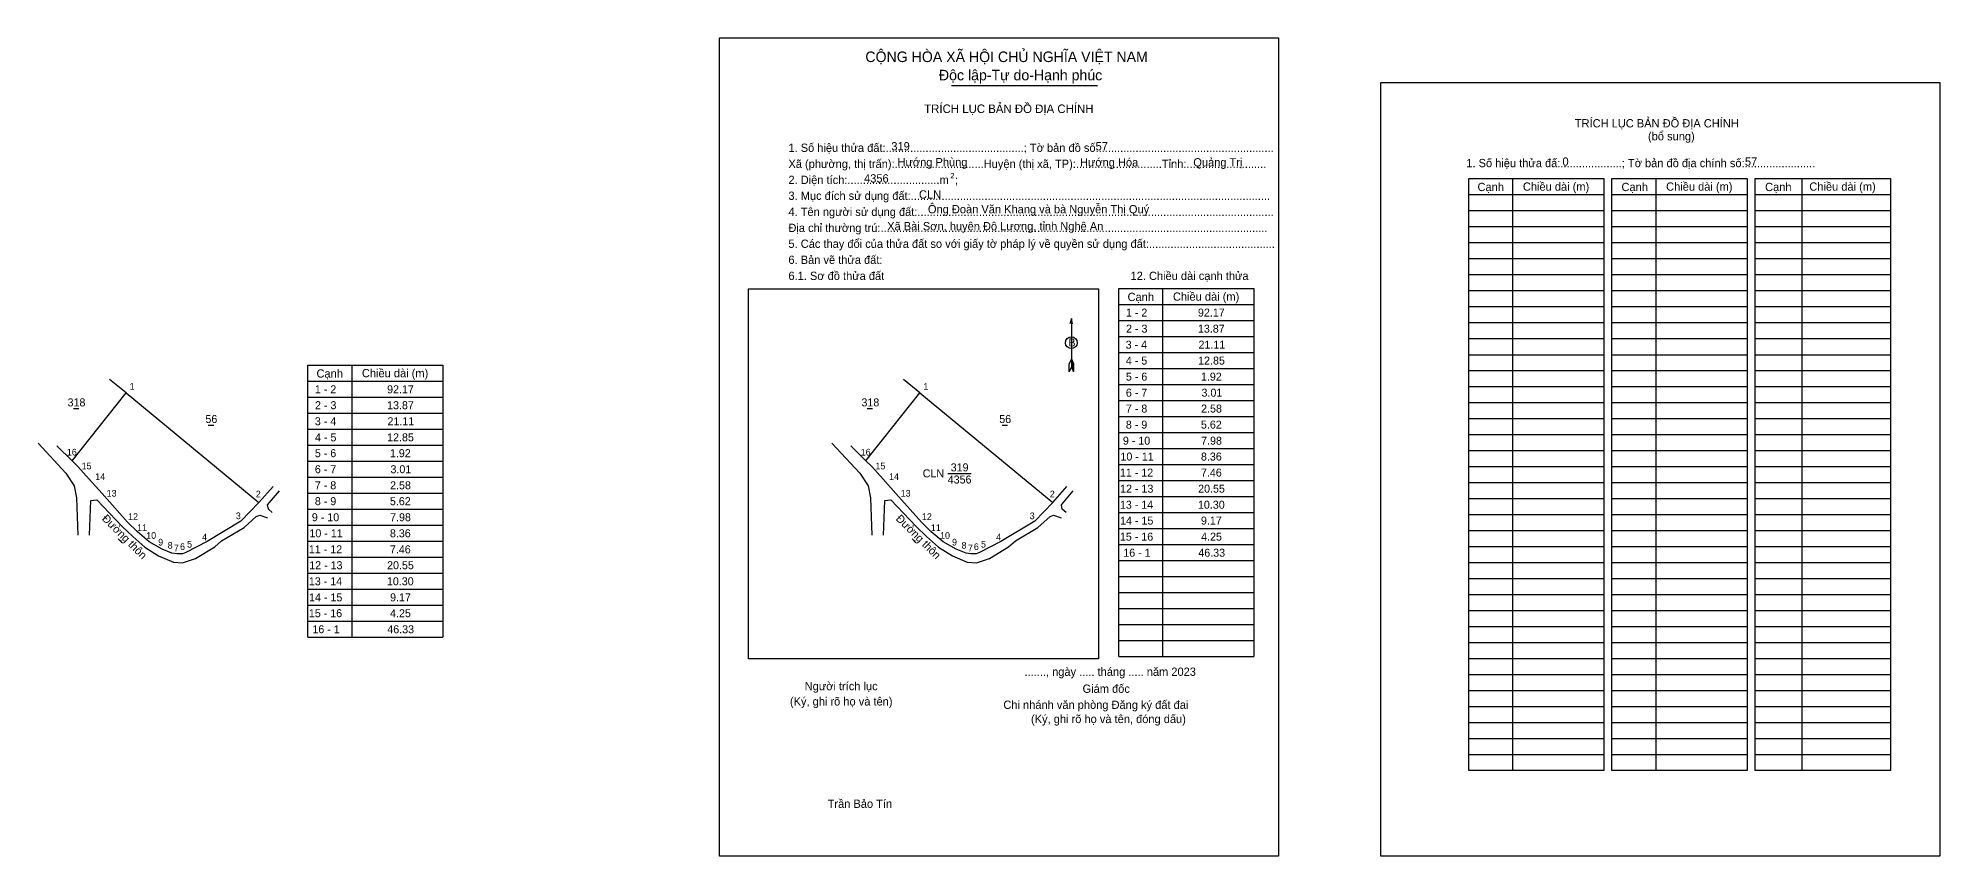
# Model space of a CAD drawing. Extents: x 534794 to 536576, y 1848506 to 1848944.
# Drawn here: x 534794 to 535813, y 1848506 to 1848944 of the extents above; entities that cross this region are included whole.
import ezdxf

# ---------------------------------------------------------------- set-up
doc = ezdxf.new("R2010")
doc.units = 0
for name, color, linetype in [('Level 1', 7, 'Continuous'), ('Level 10', 7, 'Continuous'), ('Level 13', 7, 'Continuous'), ('Level 2', 7, 'Continuous'), ('Level 27', 7, 'Continuous'), ('Level 36', 7, 'Continuous'), ('Level 5', 7, 'Continuous'), ('Level 52', 7, 'Continuous'), ('Level 6', 7, 'Continuous'), ('Level 9', 7, 'Continuous')]:
    doc.layers.add(name, color=color, linetype=linetype)

msp = doc.modelspace()

# ---------------------------------------------------------------- linework, layer by layer
at = {"layer": 'Level 1'}
for p, q in [((535159.4, 1848944.1), (535159.4, 1848944.1)), ((535513.5, 1848920.2), (535513.5, 1848920.2)), ((535560.6, 1848860.2), (535633, 1848860.2)), ((535584.1, 1848868.8), (535584.1, 1848551.8)), ((535637.3, 1848860.2), (535709.7, 1848860.2)), ((535660.8, 1848868.8), (535660.8, 1848551.8)), ((535714, 1848860.2), (535786.4, 1848860.2)), ((535739, 1848868.8), (535739, 1848551.8)), ((535560.6, 1848851.7), (535633, 1848851.7)), ((535637.3, 1848851.7), (535709.7, 1848851.7)), ((535714, 1848851.7), (535786.4, 1848851.7)), ((535560.6, 1848843.1), (535633, 1848843.1)), ((535637.3, 1848843.1), (535709.7, 1848843.1)), ((535714, 1848843.1), (535786.4, 1848843.1)), ((535560.6, 1848834.5), (535633, 1848834.5)), ((535637.3, 1848834.5), (535709.7, 1848834.5)), ((535714, 1848834.5), (535786.4, 1848834.5)), ((535560.6, 1848826), (535633, 1848826)), ((535637.3, 1848826), (535709.7, 1848826)), ((535714, 1848826), (535786.4, 1848826)), ((535174.9, 1848809.7), (535174.9, 1848809.7)), ((535174.9, 1848809.7), (535362.3, 1848809.7)), ((535174.9, 1848611.6), (535174.9, 1848809.7)), ((535362.3, 1848809.7), (535362.3, 1848611.6)), ((535396.7, 1848809.9), (535396.7, 1848612.8)), ((535560.6, 1848817.4), (535633, 1848817.4)), ((535560.6, 1848808.8), (535633, 1848808.8)), ((535637.3, 1848817.4), (535709.7, 1848817.4)), ((535637.3, 1848808.8), (535709.7, 1848808.8)), ((535714, 1848817.4), (535786.4, 1848817.4)), ((535714, 1848808.8), (535786.4, 1848808.8)), ((535373.2, 1848801.3), (535445.6, 1848801.3)), ((535560.6, 1848800.3), (535633, 1848800.3)), ((535637.3, 1848800.3), (535709.7, 1848800.3)), ((535714, 1848800.3), (535786.4, 1848800.3)), ((535347.8, 1848793.9), (535347.8, 1848768)), ((535373.2, 1848792.8), (535445.6, 1848792.8)), ((535560.6, 1848791.7), (535633, 1848791.7)), ((535637.3, 1848791.7), (535709.7, 1848791.7)), ((535714, 1848791.7), (535786.4, 1848791.7)), ((535373.2, 1848784.2), (535445.6, 1848784.2)), ((535560.6, 1848783.1), (535633, 1848783.1)), ((535637.3, 1848783.1), (535709.7, 1848783.1)), ((535714, 1848783.1), (535786.4, 1848783.1)), ((535346.6, 1848765.3), (535346.7, 1848769.6)), ((535347.8, 1848768), (535346.6, 1848765.3)), ((535347.8, 1848772.3), (535346.7, 1848769.6)), ((535347.8, 1848772.3), (535348.9, 1848769.6)), ((535347.8, 1848771.9), (535348.9, 1848769.2)), ((535347.8, 1848771.5), (535348.9, 1848768.9)), ((535347.8, 1848771.1), (535348.9, 1848768.5)), ((535347.8, 1848770.8), (535348.9, 1848768.1)), ((535347.8, 1848770.4), (535348.9, 1848767.7)), ((535347.8, 1848770), (535348.9, 1848767.3)), ((535347.8, 1848769.6), (535348.9, 1848766.9)), ((535347.8, 1848769.3), (535348.9, 1848766.6)), ((535347.8, 1848768.9), (535348.9, 1848766.2)), ((535347.8, 1848768.5), (535348.9, 1848765.8)), ((535347.8, 1848768), (535348.9, 1848765.3)), ((535348.9, 1848765.3), (535348.9, 1848769.6)), ((535373.2, 1848775.6), (535445.6, 1848775.6)), ((535560.6, 1848774.5), (535633, 1848774.5)), ((535637.3, 1848774.5), (535709.7, 1848774.5)), ((535714, 1848774.5), (535786.4, 1848774.5)), ((535373.2, 1848767.1), (535445.6, 1848767.1)), ((535373.2, 1848758.5), (535445.6, 1848758.5)), ((535560.6, 1848766), (535633, 1848766)), ((535560.6, 1848757.4), (535633, 1848757.4)), ((535637.3, 1848766), (535709.7, 1848766)), ((535637.3, 1848757.4), (535709.7, 1848757.4)), ((535714, 1848766), (535786.4, 1848766)), ((535714, 1848757.4), (535786.4, 1848757.4)), ((535373.2, 1848749.9), (535445.6, 1848749.9)), ((535560.6, 1848748.8), (535633, 1848748.8)), ((535637.3, 1848748.8), (535709.7, 1848748.8)), ((535714, 1848748.8), (535786.4, 1848748.8)), ((535373.2, 1848741.4), (535445.6, 1848741.4)), ((535560.6, 1848740.3), (535633, 1848740.3)), ((535637.3, 1848740.3), (535709.7, 1848740.3)), ((535714, 1848740.3), (535786.4, 1848740.3)), ((535373.2, 1848732.8), (535445.6, 1848732.8)), ((535560.6, 1848731.7), (535633, 1848731.7)), ((535637.3, 1848731.7), (535709.7, 1848731.7)), ((535714, 1848731.7), (535786.4, 1848731.7)), ((535373.2, 1848724.2), (535445.6, 1848724.2)), ((535560.6, 1848723.1), (535633, 1848723.1)), ((535637.3, 1848723.1), (535709.7, 1848723.1)), ((535714, 1848723.1), (535786.4, 1848723.1)), ((535373.2, 1848715.7), (535445.6, 1848715.7)), ((535373.2, 1848707.1), (535445.6, 1848707.1)), ((535560.6, 1848714.6), (535633, 1848714.6)), ((535637.3, 1848714.6), (535709.7, 1848714.6)), ((535714, 1848714.6), (535786.4, 1848714.6)), ((535373.2, 1848698.5), (535445.6, 1848698.5)), ((535560.6, 1848706), (535633, 1848706)), ((535560.6, 1848697.4), (535633, 1848697.4)), ((535637.3, 1848706), (535709.7, 1848706)), ((535637.3, 1848697.4), (535709.7, 1848697.4)), ((535714, 1848706), (535786.4, 1848706)), ((535714, 1848697.4), (535786.4, 1848697.4)), ((535373.2, 1848690), (535445.6, 1848690)), ((535560.6, 1848688.9), (535633, 1848688.9)), ((535637.3, 1848688.9), (535709.7, 1848688.9)), ((535714, 1848688.9), (535786.4, 1848688.9)), ((535373.2, 1848681.4), (535445.6, 1848681.4)), ((535560.6, 1848680.3), (535633, 1848680.3)), ((535637.3, 1848680.3), (535709.7, 1848680.3)), ((535714, 1848680.3), (535786.4, 1848680.3)), ((535373.2, 1848672.8), (535445.6, 1848672.8)), ((535560.6, 1848671.7), (535633, 1848671.7)), ((535637.3, 1848671.7), (535709.7, 1848671.7)), ((535714, 1848671.7), (535786.4, 1848671.7)), ((535373.2, 1848664.2), (535445.6, 1848664.2)), ((535373.2, 1848655.7), (535445.6, 1848655.7)), ((535560.6, 1848663.2), (535633, 1848663.2)), ((535637.3, 1848663.2), (535709.7, 1848663.2)), ((535714, 1848663.2), (535786.4, 1848663.2)), ((535373.2, 1848647.1), (535445.6, 1848647.1)), ((535560.6, 1848654.6), (535633, 1848654.6)), ((535560.6, 1848646), (535633, 1848646)), ((535637.3, 1848654.6), (535709.7, 1848654.6)), ((535637.3, 1848646), (535709.7, 1848646)), ((535714, 1848654.6), (535786.4, 1848654.6)), ((535714, 1848646), (535786.4, 1848646)), ((535373.2, 1848638.5), (535445.6, 1848638.5)), ((535560.6, 1848637.5), (535633, 1848637.5)), ((535637.3, 1848637.5), (535709.7, 1848637.5)), ((535714, 1848637.5), (535786.4, 1848637.5)), ((535373.2, 1848630), (535445.6, 1848630)), ((535560.6, 1848628.9), (535633, 1848628.9)), ((535637.3, 1848628.9), (535709.7, 1848628.9)), ((535714, 1848628.9), (535786.4, 1848628.9)), ((535373.2, 1848621.4), (535445.6, 1848621.4)), ((535560.6, 1848620.3), (535633, 1848620.3)), ((535637.3, 1848620.3), (535709.7, 1848620.3)), ((535714, 1848620.3), (535786.4, 1848620.3)), ((535362.3, 1848611.6), (535174.9, 1848611.6)), ((535360.3, 1848611.6), (535360.3, 1848611.6)), ((535373.2, 1848612.8), (535445.6, 1848612.8)), ((535560.6, 1848611.8), (535633, 1848611.8)), ((535637.3, 1848611.8), (535709.7, 1848611.8)), ((535714, 1848611.8), (535786.4, 1848611.8)), ((535560.6, 1848603.2), (535633, 1848603.2)), ((535560.6, 1848594.6), (535633, 1848594.6)), ((535637.3, 1848603.2), (535709.7, 1848603.2)), ((535637.3, 1848594.6), (535709.7, 1848594.6)), ((535714, 1848603.2), (535786.4, 1848603.2)), ((535714, 1848594.6), (535786.4, 1848594.6)), ((535560.6, 1848586), (535633, 1848586)), ((535637.3, 1848586), (535709.7, 1848586)), ((535714, 1848586), (535786.4, 1848586)), ((535560.6, 1848577.5), (535633, 1848577.5)), ((535637.3, 1848577.5), (535709.7, 1848577.5)), ((535714, 1848577.5), (535786.4, 1848577.5)), ((535560.6, 1848568.9), (535633, 1848568.9)), ((535637.3, 1848568.9), (535709.7, 1848568.9)), ((535714, 1848568.9), (535786.4, 1848568.9)), ((535560.6, 1848560.3), (535633, 1848560.3)), ((535637.3, 1848560.3), (535709.7, 1848560.3)), ((535714, 1848560.3), (535786.4, 1848560.3)), ((535458.8, 1848506), (535458.8, 1848506)), ((535812.9, 1848506), (535812.9, 1848506))]:
    msp.add_line(p, q, dxfattribs=at)
for points in [[(535560.6, 1848868.8), (535633, 1848868.8), (535633, 1848551.8), (535560.6, 1848551.8)], [(535637.3, 1848868.8), (535709.7, 1848868.8), (535709.7, 1848551.8), (535637.3, 1848551.8)], [(535714, 1848868.8), (535786.4, 1848868.8), (535786.4, 1848551.8), (535714, 1848551.8)]]:
    msp.add_lwpolyline(points, close=True, dxfattribs=at)
for points in [[(535373.2, 1848612.8), (535373.2, 1848809.9), (535445.6, 1848809.9), (535445.6, 1848612.8)], [(535348.5, 1848791.1), (535347.8, 1848793.9), (535347, 1848791.1)]]:
    msp.add_lwpolyline(points, dxfattribs=at)
msp.add_circle((535347.8, 1848780.9), 3.16, dxfattribs=at)
at = {"layer": 'Level 10'}
for p, q in [((535219.6, 1848727.1), (535234.5, 1848711.1)), ((535234.5, 1848711.1), (535239, 1848704.3)), ((535239, 1848704.3), (535240.3, 1848697.9)), ((535240.3, 1848697.9), (535240.9, 1848677.8)), ((535247.2, 1848677.8), (535247.9, 1848696.4)), ((535247.9, 1848696.4), (535251.2, 1848696.7)), ((535251.2, 1848696.7), (535264.7, 1848682.5)), ((535342.5, 1848694), (535348.8, 1848701.5)), ((535329.9, 1848681.9), (535336.5, 1848687.9)), ((535336.5, 1848687.9), (535338.3, 1848688.5)), ((535338.3, 1848688.5), (535342.4, 1848687.1)), ((535342.9, 1848691.7), (535342.5, 1848694)), ((535345, 1848690), (535342.9, 1848691.7)), ((535264.7, 1848682.5), (535270.3, 1848677.2)), ((535270.3, 1848677.2), (535276.7, 1848671.4)), ((535317.9, 1848674.8), (535329.9, 1848681.9)), ((535276.7, 1848671.4), (535284.1, 1848666.7)), ((535284.1, 1848666.7), (535292.1, 1848663.4)), ((535303.9, 1848665.3), (535314.2, 1848671.6)), ((535314.2, 1848671.6), (535317.9, 1848674.8)), ((535292.1, 1848663.4), (535297, 1848663)), ((535297, 1848663), (535303.9, 1848665.3))]:
    msp.add_line(p, q, dxfattribs=at)
msp.add_lwpolyline([(535237.8, 1848717.7), (535266.7, 1848754), (535337.8, 1848695.4), (535328.2, 1848685.4), (535310.1, 1848674.4), (535298.7, 1848668.5), (535296.9, 1848667.8), (535293.9, 1848667.9), (535291.4, 1848668.2), (535286.1, 1848670.3), (535279.2, 1848674.2), (535272.8, 1848679.6), (535267.5, 1848684.8), (535253.9, 1848700.2), (535247, 1848707.9), (535240.9, 1848714.7)], close=True, dxfattribs=at)
at = {"layer": 'Level 13'}
msp.add_line((535283.6, 1848918.7), (535361.8, 1848918.7), dxfattribs=at)
at = {"layer": 'Level 2'}
for points in [[(535159.4, 1848944.1), (535458.8, 1848944.1), (535458.8, 1848506), (535159.4, 1848506)], [(535513.5, 1848920.2), (535812.9, 1848920.2), (535812.9, 1848506), (535513.5, 1848506)]]:
    msp.add_lwpolyline(points, close=True, dxfattribs=at)
at = {"layer": 'Level 27'}
for p, q in [((535266.7, 1848754), (535257.9, 1848761.2)), ((535237.8, 1848717.7), (535229.7, 1848725.7)), ((535337.8, 1848695.4), (535345.4, 1848703.9))]:
    msp.add_line(p, q, dxfattribs=at)
at = {"layer": 'Level 5'}
for p, q in [((534962.5, 1848768.9), (534962.5, 1848623.2)), ((534841.6, 1848754), (534832.7, 1848761.2)), ((534938.9, 1848760.3), (535011.3, 1848760.3)), ((534938.9, 1848751.7), (535011.3, 1848751.7)), ((534813.4, 1848745.6), (534816.3, 1848745.6)), ((534885.6, 1848736.8), (534888.6, 1848736.8)), ((534938.9, 1848743.2), (535011.3, 1848743.2)), ((534794.5, 1848727.1), (534809.4, 1848711.1)), ((534938.9, 1848734.6), (535011.3, 1848734.6)), ((534812.7, 1848717.7), (534804.5, 1848725.7)), ((534938.9, 1848726), (535011.3, 1848726)), ((534938.9, 1848717.5), (535011.3, 1848717.5)), ((534809.4, 1848711.1), (534813.8, 1848704.3)), ((534938.9, 1848708.9), (535011.3, 1848708.9)), ((534813.8, 1848704.3), (534815.1, 1848697.9)), ((534815.1, 1848697.9), (534815.8, 1848677.8)), ((534822, 1848677.8), (534822.8, 1848696.4)), ((534822.8, 1848696.4), (534826, 1848696.7)), ((534826, 1848696.7), (534839.6, 1848682.5)), ((534912.7, 1848695.4), (534920.3, 1848703.9)), ((534917.3, 1848694), (534923.7, 1848701.5)), ((534938.9, 1848700.3), (535011.3, 1848700.3)), ((534904.8, 1848681.9), (534911.3, 1848687.9)), ((534911.3, 1848687.9), (534913.2, 1848688.5)), ((534913.2, 1848688.5), (534917.3, 1848687.1)), ((534917.8, 1848691.7), (534917.3, 1848694)), ((534919.9, 1848690), (534917.8, 1848691.7)), ((534938.9, 1848691.8), (535011.3, 1848691.8)), ((534837.4, 1848675.8), (534839.5, 1848673.8)), ((534839.6, 1848682.5), (534845.2, 1848677.2)), ((534845.2, 1848677.2), (534851.6, 1848671.4)), ((534892.8, 1848674.8), (534904.8, 1848681.9)), ((534938.9, 1848683.2), (535011.3, 1848683.2)), ((534851.6, 1848671.4), (534859, 1848666.7)), ((534859, 1848666.7), (534867, 1848663.4)), ((534878.8, 1848665.3), (534889.1, 1848671.6)), ((534889.1, 1848671.6), (534892.8, 1848674.8)), ((534938.9, 1848674.6), (535011.3, 1848674.6)), ((534938.9, 1848666), (535011.3, 1848666)), ((534867, 1848663.4), (534871.9, 1848663)), ((534871.9, 1848663), (534878.8, 1848665.3)), ((534938.9, 1848657.5), (535011.3, 1848657.5)), ((534938.9, 1848648.9), (535011.3, 1848648.9)), ((534938.9, 1848640.3), (535011.3, 1848640.3)), ((534938.9, 1848631.8), (535011.3, 1848631.8)), ((534938.9, 1848623.2), (535011.3, 1848623.2))]:
    msp.add_line(p, q, dxfattribs=at)
msp.add_lwpolyline([(534938.9, 1848623.2), (534938.9, 1848768.9), (535011.3, 1848768.9), (535011.3, 1848623.2)], dxfattribs=at)
msp.add_lwpolyline([(534812.7, 1848717.7), (534841.6, 1848754), (534912.7, 1848695.4), (534903, 1848685.4), (534885, 1848674.4), (534873.6, 1848668.5), (534871.8, 1848667.8), (534868.8, 1848667.9), (534866.2, 1848668.2), (534861, 1848670.3), (534854, 1848674.2), (534847.7, 1848679.6), (534842.3, 1848684.8), (534828.8, 1848700.2), (534821.9, 1848707.9), (534815.8, 1848714.7)], close=True, dxfattribs=at)
at = {"layer": 'Level 9'}
for p, q in [((535238.5, 1848745.6), (535241.4, 1848745.6)), ((535310.7, 1848736.8), (535313.7, 1848736.8)), ((535281.6, 1848710.9), (535294.1, 1848710.9)), ((535262.5, 1848675.8), (535264.6, 1848673.8))]:
    msp.add_line(p, q, dxfattribs=at)

# ---------------------------------------------------------------- texts
at = {"layer": 'Level 1'}
for s, height, p in [('TRÍCH LỤC BẢN ĐỒ ĐỊA CHÍNH', 4.57, (535269, 1848903.9)), ('TRÍCH LỤC BẢN ĐỒ ĐỊA CHÍNH', 4.427, (535617.4, 1848896.2)), ('(bổ sung)', 4.43, (535656.6, 1848889.3)), ('Xã (phường, thị trấn):.............................Huyện (thị xã, TP):............................Tỉnh:..........................', 4.4269, (535196.3, 1848874.5)), ('1. Số hiệu thửa đất:.............................................; Tờ bản đồ số:.........................................................', 4.4269, (535196.3, 1848883.1)), ('1. Số hiệu thửa đấ:....................; Tờ bản đồ địa chính số:.......................', 4.427, (535559.3, 1848874.9)), ('2. Diện tích:..............................m  ;', 4.427, (535196.3, 1848865.9)), ('2', 2.86, (535283, 1848868.9)), ('3. Mục đích sử dụng đất:.....................................................................................................................', 4.4269, (535196.3, 1848857.4)), ('Cạnh', 4.43, (535565.3, 1848862.1)), ('Chiều dài (m)', 4.427, (535589.6, 1848862.3)), ('Cạnh', 4.43, (535642.4, 1848862.1)), ('Chiều dài (m)', 4.427, (535666.3, 1848862.3)), ('Cạnh', 4.43, (535719.3, 1848862.1)), ('Chiều dài (m)', 4.427, (535743, 1848862.3)), ('4. Tên người sử dụng đất:....................................................................................................................', 4.4269, (535196.3, 1848848.8)), ('Địa chỉ thường trú:..............................................................................................................................', 4.4269, (535196.3, 1848840.2)), ('5. Các thay đổi của thửa đất so với giấy tờ pháp lý về quyền sử dụng đất:.........................................', 4.4269, (535196.3, 1848831.7)), ('6. Bản vẽ thửa đất:', 4.427, (535196.3, 1848823.1)), ('6.1. Sơ đồ thửa đất', 4.427, (535196.3, 1848814.5)), ('12. Chiều dài cạnh thửa', 4.427, (535379.5, 1848814.5)), ('Chiều dài (m)', 4.427, (535402.2, 1848803.4)), ('Cạnh', 4.43, (535377.9, 1848803.2)), ('B', 4.28, (535346.2, 1848778.9)), ('......., ngày ..... tháng ..... năm 2023', 4.427, (535322.7, 1848602.5)), ('Người trích lục', 4.427, (535205, 1848594.8)), ('Giám đốc', 4.43, (535353.8, 1848593.4)), ('(Ký, ghi rõ họ và tên)', 4.427, (535197.1, 1848586.6)), ('Chi nhánh văn phòng Đăng ký đất đai', 4.427, (535311.4, 1848584.8)), ('(Ký, ghi rõ họ và tên, đóng dấu)', 4.427, (535326.2, 1848577.2)), ('Trần Bảo Tín', 4.427, (535217.3, 1848531.8))]:
    msp.add_text(s, height=height, dxfattribs=at).set_placement(p)
at = {"layer": 'Level 13'}
for s, height, p in [('CỘNG HÒA XÃ HỘI CHỦ NGHĨA VIỆT NAM', 5.655, (535237.5, 1848931.2)), ('Độc lập-Tự do-Hạnh phúc', 5.655, (535276.9, 1848921.4)), ('319', 4.28, (535283.2, 1848712)), ('CLN', 4.28, (535268.2, 1848708.8)), ('4356', 4.28, (535281.6, 1848705.5))]:
    msp.add_text(s, height=height, dxfattribs=at).set_placement(p)
at = {"layer": 'Level 36'}
for s, p in [('318', (535235.4, 1848746.8)), ('56', (535309.2, 1848737.9))]:
    msp.add_text(s, height=4.28, dxfattribs=at).set_placement(p)
msp.add_text('Đường thôn', height=4.28, rotation=315.2396, dxfattribs=at).set_placement((535253.5, 1848686.3))
at = {"layer": 'Level 5'}
for s, height, p in [('Chiều dài (m)', 4.427, (534967.9, 1848762.4)), ('1', 3.57, (534843.5, 1848755.7)), ('1 - 2', 4.28, (534942.7, 1848753.8)), ('Cạnh', 4.43, (534943.6, 1848762.2)), ('92.17', 4.28, (534981.4, 1848753.8)), ('318', 4.28, (534810.3, 1848746.8)), ('2 - 3', 4.28, (534942.8, 1848745.3)), ('13.87', 4.28, (534981.4, 1848745.3)), ('56', 4.28, (534884.1, 1848737.9)), ('3 - 4', 4.28, (534942.7, 1848736.7)), ('21.11', 4.28, (534981.6, 1848736.7)), ('4 - 5', 4.28, (534942.8, 1848728.1)), ('12.85', 4.28, (534981.4, 1848728.1)), ('16', 3.57, (534809.9, 1848720.5)), ('15', 3.57, (534817.8, 1848713.1)), ('5 - 6', 4.28, (534942.7, 1848719.6)), ('1.92', 4.28, (534982.9, 1848719.6)), ('14', 3.57, (534825.1, 1848707.4)), ('6 - 7', 4.28, (534942.7, 1848711)), ('7 - 8', 4.28, (534942.7, 1848702.4)), ('2.58', 4.28, (534983, 1848702.4)), ('3.01', 4.28, (534983.2, 1848711)), ('13', 3.57, (534831.2, 1848698.5)), ('2', 3.57, (534911.1, 1848698.1)), ('8 - 9', 4.28, (534942.7, 1848693.9)), ('5.62', 4.28, (534982.9, 1848693.9)), ('12', 3.57, (534842.7, 1848686)), ('3', 3.57, (534900.4, 1848686.4)), ('9 - 10', 4.28, (534941.1, 1848685.3)), ('7.98', 4.28, (534983, 1848685.3)), ('11', 3.57, (534847.5, 1848680.1)), ('10', 3.57, (534852.4, 1848675.9)), ('9', 3.57, (534858.8, 1848672.3)), ('4', 3.57, (534882.3, 1848675)), ('10 - 11', 4.28, (534939.8, 1848676.7)), ('8.36', 4.28, (534982.9, 1848676.7)), ('8', 3.57, (534863.9, 1848670.6)), ('7', 3.57, (534867.2, 1848669.2)), ('6', 3.57, (534870.5, 1848669.9)), ('5', 3.57, (534874.3, 1848671.2)), ('11 - 12', 4.28, (534939.5, 1848668.1)), ('7.46', 4.28, (534982.9, 1848668.1)), ('13 - 14', 4.28, (534939.5, 1848651)), ('12 - 13', 4.28, (534939.7, 1848659.6)), ('20.55', 4.28, (534981.4, 1848659.6)), ('10.30', 4.28, (534981.3, 1848651)), ('14 - 15', 4.28, (534939.6, 1848642.4)), ('9.17', 4.28, (534983, 1848642.4)), ('15 - 16', 4.28, (534939.5, 1848633.9)), ('4.25', 4.28, (534983, 1848633.9)), ('16 - 1', 4.28, (534941.4, 1848625.3)), ('46.33', 4.28, (534981.5, 1848625.3))]:
    msp.add_text(s, height=height, dxfattribs=at).set_placement(p)
msp.add_text('Đường thôn', height=4.28, rotation=315.2396, dxfattribs=at).set_placement((534828.4, 1848686.3))
at = {"layer": 'Level 52'}
for s, p in [('1 - 2', (535377, 1848794.9)), ('92.17', (535415.6, 1848794.9)), ('2 - 3', (535377.1, 1848786.3)), ('13.87', (535415.6, 1848786.3)), ('3 - 4', (535376.9, 1848777.7)), ('21.11', (535415.9, 1848777.7)), ('4 - 5', (535377, 1848769.2)), ('12.85', (535415.7, 1848769.2)), ('5 - 6', (535377, 1848760.6)), ('1.92', (535417.2, 1848760.6)), ('6 - 7', (535377, 1848752)), ('7 - 8', (535377, 1848743.5)), ('2.58', (535417.3, 1848743.5)), ('3.01', (535417.5, 1848752)), ('8 - 9', (535377, 1848734.9)), ('5.62', (535417.2, 1848734.9)), ('9 - 10', (535375.4, 1848726.3)), ('7.98', (535417.3, 1848726.3)), ('10 - 11', (535374.1, 1848717.8)), ('8.36', (535417.2, 1848717.8)), ('11 - 12', (535373.8, 1848709.2)), ('7.46', (535417.2, 1848709.2)), ('13 - 14', (535373.8, 1848692)), ('12 - 13', (535373.9, 1848700.6)), ('20.55', (535415.7, 1848700.6)), ('10.30', (535415.6, 1848692)), ('14 - 15', (535373.9, 1848683.5)), ('9.17', (535417.2, 1848683.5)), ('15 - 16', (535373.8, 1848674.9)), ('4.25', (535417.3, 1848674.9)), ('16 - 1', (535375.6, 1848666.3)), ('46.33', (535415.8, 1848666.3))]:
    msp.add_text(s, height=4.28, dxfattribs=at).set_placement(p)
at = {"layer": 'Level 6'}
for s, height, p in [('319', 4.43, (535251.4, 1848883.9)), ('Hướng Phùng', 4.427, (535254.7, 1848875.4)), ('Hướng Hóa', 4.43, (535352.4, 1848875.3)), ('57', 4.43, (535360.8, 1848883.9)), ('Quảng Trị', 4.43, (535413.1, 1848875.3)), ('0', 4.43, (535610.8, 1848875.7)), ('57', 4.43, (535708.5, 1848875.7)), ('4356', 4.43, (535236.8, 1848866.7)), ('CLN', 4.43, (535266.2, 1848858.1)), ('Ông Đoàn Văn Khang và bà Nguyễn Thị Quý', 4.427, (535271, 1848850.2)), ('Xã Bài Sơn, huyện Đô Lương, tỉnh Nghệ An', 4.427, (535249.2, 1848841.1))]:
    msp.add_text(s, height=height, dxfattribs=at).set_placement(p)
at = {"layer": 'Level 9'}
for s, p in [('1', (535268.6, 1848755.7)), ('16', (535235, 1848720.5)), ('15', (535242.9, 1848713.1)), ('14', (535250.2, 1848707.4)), ('13', (535256.4, 1848698.5)), ('2', (535336.3, 1848698.1)), ('12', (535267.8, 1848686)), ('3', (535325.5, 1848686.4)), ('11', (535272.6, 1848680.1)), ('10', (535277.5, 1848675.9)), ('9', (535283.9, 1848672.3)), ('4', (535307.5, 1848675)), ('8', (535289, 1848670.6)), ('7', (535292.4, 1848669.2)), ('6', (535295.6, 1848669.9)), ('5', (535299.4, 1848671.2))]:
    msp.add_text(s, height=3.57, dxfattribs=at).set_placement(p)

doc.saveas('drawing.dxf')
